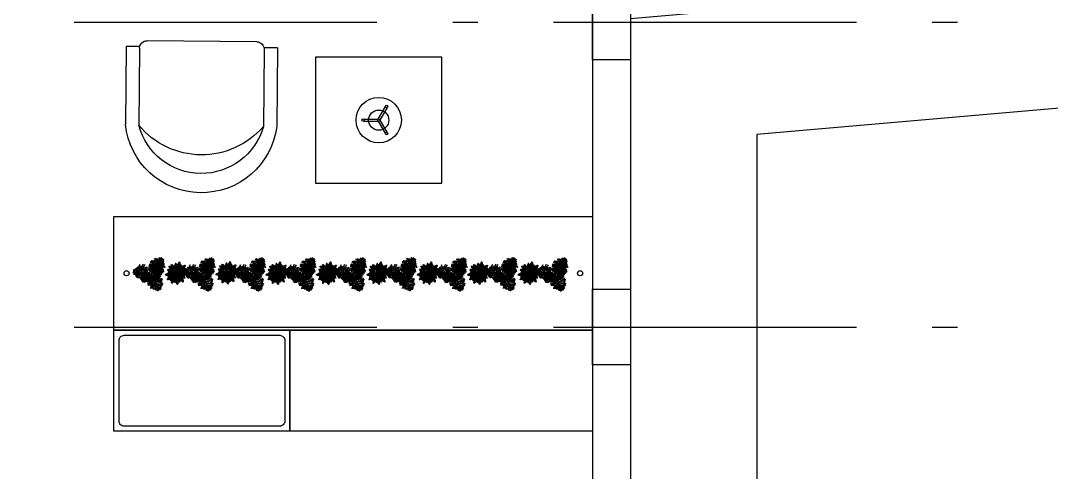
# Model space of a CAD drawing. Header units: metres. Extents: x 97 to 197, y 104 to 205.
# Drawn here: x 105.659 to 109.744, y 138.779 to 140.569 of the extents above; entities that cross this region are included whole.
import ezdxf

# ---------------------------------------------------------------- set-up
doc = ezdxf.new("R2010")
doc.units = ezdxf.units.M
doc.linetypes.add('ACAD_ISO10W100', pattern=[18, 12, -3, 0, -3])
doc.linetypes.add('ACAD_ISO12W100', pattern=[21, 12, -3, 0, -3, 0, -3])
doc.layers.get('0').update_dxf_attribs({"plot": 0})
for name, color, linetype in [('1-ALV_CORTE', 5, 'Continuous'), ('10-PROJ_SUP', 2, 'ACAD_ISO12W100'), ('13-EST_PILARES', 6, 'Continuous'), ('16-EIXOS', 253, 'ACAD_ISO10W100'), ('3-LAYOUT', 2, 'Continuous'), ('5-PISO', 1, 'Continuous'), ('6-VEGETAÇÃO', 104, 'Continuous')]:
    doc.layers.add(name, color=color, linetype=linetype)

# ---------------------------------------------------------------- blocks, each defined once
blk = doc.blocks.new('poltrona_03')
at = {"layer": '3-LAYOUT', "lineweight": 30}
for p, q in [((0.5793, 0.2932), (0.271, 0.2961)), ((0.5788, 0.2398), (0.5793, 0.2932)), ((0.5722, 0.2404), (0.2672, 0.2432)), ((0.5979, -0.224), (0.6019, 0.2101)), ((0.5677, -0.2537), (0.2627, -0.2509)), ((0.5738, -0.3067), (0.5743, -0.2538)), ((0.5738, -0.3067), (0.2622, -0.3039))]:
    blk.add_line(p, q, dxfattribs=at)
at = {"layer": '3-LAYOUT', "lineweight": 30, "extrusion": (0, 0, -1)}
for centre, major_axis, start_param, end_param in [((0.302, -0.0044), (-0.2136, 0.2136), 4.05917, 6.965621), ((0.3323, -0.0045), (0.1811, 0.1811), 2.631481, 5.240784), ((0.4728, -0.0058), (0.2283, 0.2283), 3.064788, 4.807478), ((0.5719, 0.2104), (-0.0212, 0.0212), 0.79454, 2.365336), ((0.568, -0.2237), (0.0212, 0.0212), 0.79454, 2.365336)]:
    blk.add_ellipse(centre, major_axis=major_axis, ratio=1, start_param=start_param, end_param=end_param, dxfattribs=at)
blk = doc.blocks.new('mesa-cabeceira_01')
at = {"color": 7, "lineweight": 30}
blk.add_circle((-0.0626, 0), 0.00462, dxfattribs=at)
at = {"layer": '3-LAYOUT', "lineweight": 30}
blk.add_lwpolyline([(-0.25, 0.25), (-0.25, -0.25), (0.25, -0.25), (0.25, 0.25)], close=True, dxfattribs=at)
for points in [[(-0.0603, 0.004), (-0.0023, 0.004), (0.0267, 0.0542)], [(0.0336, 0.0502), (0.0046, 0), (0.0336, -0.0502)], [(-0.0603, -0.004), (-0.0023, -0.004), (0.0267, -0.0542)]]:
    blk.add_lwpolyline(points, dxfattribs=at)
for centre, radius in [((0, 0), 0.09), ((0.0313, 0.0542), 0.00462), ((0, 0), 0.04), ((0, 0), 0.00462), ((0.0313, -0.0542), 0.00462)]:
    blk.add_circle(centre, radius, dxfattribs=at)
blk = doc.blocks.new('*U42')
at = {"layer": '5-PISO', "ltscale": 0.1}
blk.add_circle((0.0563, 0), 0.01, dxfattribs=at)
blk = doc.blocks.new('*U43')
at = {"layer": '1-ALV_CORTE', "color": 0, "linetype": 'ByBlock', "lineweight": -2, "transparency": 16777216}
for p in [(0.4533, -3.7), (0.5531, -3.7), (0.6529, -3.7), (0.7527, -3.7), (0.8526, -3.7), (0.9524, -3.7), (1.0522, -3.7), (1.1521, -3.7), (1.2519, -3.7), (1.3517, -3.7), (1.4516, -3.7), (1.5514, -3.7), (1.6512, -3.7), (1.7511, -3.7), (1.8509, -3.7), (1.9507, -3.7), (2.0506, -3.7), (2.1504, -3.7), (2.2502, -3.7)]:
    blk.add_blockref('*U42', p, dxfattribs=at)
blk = doc.blocks.new('A$C5E6B4C6F')
at = {"layer": '6-VEGETAÇÃO', "color": 76}
for points in [[(1.617, 1.726, -2.033), (1.464, 1.918, -2.092), (1.33, 1.988, -2.139), (1.499, 1.959, -2.083)], [(1.678, 1.813, -2.089), (1.51, 1.965, -2.183), (1.405, 2.011, -2.201), (1.562, 1.992, -2.214)], [(1.721, 1.874, -2.146), (1.59, 2.021, -2.244), (1.711, 1.971, -2.224)], [(1.777, 1.953, -2.259), (1.674, 2.021, -2.303), (1.628, 2.076, -2.362), (1.733, 2.028, -2.352)], [(1.806, 1.994, -2.342), (1.736, 2.07, -2.421), (1.789, 2.063, -2.443)], [(1.778, 1.935, -2.243), (1.871, 1.881, -2.305), (1.934, 1.803, -2.299), (1.865, 1.938, -2.361)], [(1.807, 1.996, -2.35), (1.927, 1.923, -2.425), (1.888, 1.979, -2.436)], [(0.049, 1.184, -2.35), (0.052, 1.325, -2.425), (0.023, 1.263, -2.436)], [(0.117, 1.189, -2.243), (0.117, 1.297, -2.305), (0.153, 1.391, -2.299), (0.07, 1.263, -2.361)], [(0.259, 1.171, -2.104), (0.209, 1.321, -2.2), (0.288, 1.491, -2.209), (0.158, 1.315, -2.236)], [(0.357, 1.156, -2.032), (0.303, 1.302, -2.064), (0.415, 1.63, -2.175), (0.231, 1.292, -2.049)], [(0.475, 1.141, -2.048), (0.422, 1.361, -2.101), (0.479, 1.549, -2.163), (0.353, 1.329, -2.08)], [(0.595, 1.14, -2.069), (0.539, 1.339, -2.115), (0.629, 1.659, -2.22), (0.475, 1.345, -2.105)], [(0.708, 1.124, -2.084), (0.662, 1.376, -2.146), (0.747, 1.632, -2.233), (0.591, 1.377, -2.135)], [(0.796, 1.116, -2.149), (0.756, 1.287, -2.126), (0.781, 1.468, -2.215), (0.703, 1.281, -2.034)], [(1.482, 1.535, -2.067), (1.345, 1.656, -2.117), (1.097, 1.789, -2.205), (1.417, 1.703, -2.096)], [(1.557, 1.641, -2.048), (1.395, 1.82, -2.109), (1.136, 1.834, -2.194), (1.405, 1.9, -2.11)], [(1.196, 1.453, -1.072), (1.373, 1.5, -1.059), (1.421, 1.484, -1.129), (1.346, 1.542, -1.001)], [(1.207, 1.531, -0.981), (1.324, 1.574, -0.958), (1.424, 1.573, -1.089), (1.316, 1.62, -0.901)], [(1.502, 1.177, -1.5), (1.501, 1.373, -1.508), (1.382, 1.522, -1.658), (1.541, 1.415, -1.461)], [(1.395, 1.411, -2.091), (1.402, 1.411, -2.091), (1.64, 1.748, -2.031), (1.632, 1.748, -2.031)], [(1.426, 1.455, -2.084), (1.667, 1.369, -2.146), (1.847, 1.168, -2.233), (1.703, 1.43, -2.135)], [(1.496, 1.546, -2.069), (1.696, 1.494, -2.115), (1.929, 1.256, -2.22), (1.734, 1.547, -2.105)], [(1.567, 1.195, -1.421), (1.577, 1.394, -1.416), (1.543, 1.509, -1.462), (1.612, 1.399, -1.373)], [(1.556, 1.648, -2.048), (1.774, 1.585, -2.101), (1.908, 1.441, -2.163), (1.78, 1.66, -2.08)], [(1.652, 1.219, -1.388), (1.644, 1.403, -1.435), (1.609, 1.487, -1.463), (1.691, 1.394, -1.423)], [(1.629, 1.743, -2.032), (1.782, 1.718, -2.064), (2.011, 1.456, -2.175), (1.809, 1.784, -2.049)], [(1.633, 1.748, -2.029), (1.64, 1.748, -2.029), (1.76, 1.917, -2.19), (1.752, 1.917, -2.19)], [(1.691, 1.821, -2.104), (1.846, 1.789, -2.2), (1.954, 1.636, -2.209), (1.866, 1.836, -2.236)], [(0.052, 1.184, -2.342), (0.02, 1.085, -2.421), (0, 1.135, -2.443)], [(0.145, 1.176, -2.19), (0.152, 1.176, -2.19), (0.041, 1.186, -2.376), (0.033, 1.186, -2.376)], [(0.102, 1.18, -2.259), (0.094, 1.057, -2.303), (0.07, 0.989, -2.362), (0.058, 1.103, -2.352)], [(0.198, 1.171, -2.146), (0.136, 0.983, -2.244), (0.119, 1.114, -2.224)], [(0.351, 1.157, -2.029), (0.358, 1.157, -2.029), (0.152, 1.176, -2.19), (0.145, 1.176, -2.19)], [(0.272, 1.164, -2.089), (0.224, 0.942, -2.183), (0.237, 0.829, -2.201), (0.175, 0.974, -2.214)], [(0.379, 1.154, -2.033), (0.289, 0.926, -2.092), (0.295, 0.774, -2.139), (0.235, 0.936, -2.083)], [(0.481, 1.145, -2.048), (0.407, 0.915, -2.109), (0.525, 0.683, -2.194), (0.333, 0.884, -2.11)], [(0.762, 1.119, -2.091), (0.769, 1.119, -2.091), (0.359, 1.157, -2.031), (0.351, 1.157, -2.031)], [(0.611, 1.133, -2.067), (0.575, 0.954, -2.117), (0.583, 0.673, -2.205), (0.497, 0.993, -2.096)], [(1.354, 0.668, -2.084), (1.159, 0.502, -2.146), (0.894, 0.447, -2.233), (1.193, 0.441, -2.135)], [(1.331, 0.717, -2.091), (1.339, 0.717, -2.091), (1.511, 0.343, -2.031), (1.504, 0.343, -2.031)], [(1.395, 0.579, -2.067), (1.568, 0.638, -2.117), (1.807, 0.786, -2.205), (1.573, 0.551, -2.096)], [(1.449, 0.461, -2.048), (1.685, 0.512, -2.109), (1.827, 0.73, -2.194), (1.749, 0.463, -2.11)], [(1.582, 1.199, -1.406), (1.664, 1.106, -1.383), (1.707, 0.838, -1.514), (1.704, 1.13, -1.326)], [(1.397, 0.562, -2.069), (1.252, 0.414, -2.115), (0.93, 0.332, -2.22), (1.279, 0.356, -2.105)], [(1.502, 0.348, -2.032), (1.403, 0.228, -2.064), (1.062, 0.161, -2.175), (1.447, 0.171, -2.049)], [(1.456, 0.458, -2.048), (1.292, 0.302, -2.101), (1.1, 0.258, -2.163), (1.354, 0.259, -2.08)], [(1.538, 0.256, -2.104), (1.433, 0.138, -2.2), (1.246, 0.121, -2.209), (1.463, 0.097, -2.236)], [(1.593, 0.124, -2.243), (1.5, 0.07, -2.305), (1.4, 0.054, -2.299), (1.552, 0.046, -2.361)], [(1.492, 0.368, -2.033), (1.735, 0.404, -2.092), (1.863, 0.485, -2.139), (1.753, 0.353, -2.083)], [(1.504, 0.342, -2.029), (1.511, 0.342, -2.029), (1.598, 0.154, -2.19), (1.591, 0.154, -2.19)], [(1.631, 0.067, -2.35), (1.508, 0, -2.425), (1.576, 0.006, -2.436)], [(1.537, 0.27, -2.089), (1.753, 0.34, -2.183), (1.845, 0.408, -2.201), (1.75, 0.282, -2.214)], [(1.568, 0.203, -2.146), (1.762, 0.243, -2.244), (1.657, 0.163, -2.224)], [(1.591, 0.154, -2.19), (1.598, 0.154, -2.19), (1.645, 0.053, -2.376), (1.638, 0.053, -2.376)], [(1.609, 0.115, -2.259), (1.719, 0.17, -2.303), (1.79, 0.183, -2.362), (1.697, 0.116, -2.352)], [(1.63, 0.07, -2.342), (1.731, 0.092, -2.421), (1.698, 0.049, -2.443)]]:
    blk.add_3dface(points, dxfattribs=at)
at = {"layer": '6-VEGETAÇÃO'}
for points in [[(0.876, 1.104, -2.283), (0.841, 1.252, -2.262), (0.872, 1.481, -2.373), (0.804, 1.331, -2.219)], [(0.949, 1.102, -2.406), (0.922, 1.223, -2.391), (0.948, 1.371, -2.474), (0.888, 1.232, -2.335)], [(1.191, 1.364, -1.175), (1.049, 1.403, -1.197), (0.924, 1.423, -1.28), (1.079, 1.451, -1.128)], [(1.18, 1.253, -1.362), (1.084, 1.284, -1.342), (0.937, 1.329, -1.4), (1.039, 1.307, -1.275)], [(1.183, 1.282, -1.27), (0.999, 1.341, -1.291), (0.973, 1.349, -1.318), (1.1, 1.353, -1.229)], [(1.199, 1.449, -1.075), (1.016, 1.518, -1.083), (0.994, 1.522, -1.233), (1.09, 1.57, -1.036)], [(1.178, 1.229, -1.509), (1.095, 1.259, -1.473), (1.001, 1.293, -1.507), (1.108, 1.268, -1.395)], [(1.206, 1.516, -0.996), (1.024, 1.596, -0.991), (1.003, 1.606, -1.037), (1.032, 1.631, -0.948)], [(1.214, 1.604, -0.963), (1.039, 1.663, -1.01), (1.047, 1.66, -1.038), (1.065, 1.703, -0.998)], [(1.372, 1.379, -2.153), (1.289, 1.475, -2.153), (1.073, 1.642, -2.248), (1.268, 1.547, -2.101)], [(1.23, 1.762, -0.967), (1.133, 1.78, -1), (1.08, 1.812, -1.029), (1.171, 1.816, -1.007)], [(1.325, 1.313, -2.288), (1.259, 1.405, -2.271), (1.1, 1.534, -2.333), (1.296, 1.428, -2.198)], [(1.283, 1.253, -2.41), (1.221, 1.351, -2.381), (1.104, 1.463, -2.408), (1.248, 1.379, -2.316)], [(1.41, 1.433, -2.085), (1.238, 1.599, -2.149), (1.14, 1.664, -2.184), (1.367, 1.566, -2.106)], [(1.235, 1.816, -0.991), (1.158, 1.859, -1.031), (1.199, 1.877, -1.03)], [(1.181, 1.265, -1.292), (1.189, 1.265, -1.292), (1.215, 1.535, -0.976), (1.208, 1.535, -0.976)], [(1.185, 1.3, -1.252), (1.387, 1.343, -1.249), (1.49, 1.314, -1.35), (1.387, 1.39, -1.194)], [(1.196, 1.375, -1.165), (1.356, 1.422, -1.148), (1.511, 1.392, -1.261), (1.36, 1.464, -1.098)], [(1.215, 1.156, -2.61), (1.222, 1.156, -2.61), (1.402, 1.411, -2.09), (1.395, 1.411, -2.09)], [(1.22, 1.616, -0.965), (1.342, 1.671, -0.989), (1.417, 1.659, -1.037), (1.338, 1.715, -0.98)], [(1.226, 1.716, -0.948), (1.233, 1.716, -0.948), (1.245, 1.837, -1.002), (1.238, 1.837, -1.002)], [(1.237, 1.748, -0.966), (1.325, 1.761, -1.002), (1.351, 1.746, -1.016), (1.299, 1.807, -1.012)], [(1.269, 1.113, -2.068), (1.269, 1.202, -2.018), (1.257, 1.332, -2.02), (1.28, 1.2, -1.947)], [(1.289, 1.119, -1.934), (1.287, 1.207, -1.898), (1.267, 1.371, -1.932), (1.3, 1.197, -1.82)], [(1.312, 1.125, -1.787), (1.306, 1.226, -1.767), (1.278, 1.444, -1.825), (1.313, 1.276, -1.7)], [(1.341, 1.133, -1.695), (1.329, 1.325, -1.716), (1.31, 1.418, -1.743), (1.377, 1.236, -1.654)], [(1.324, 1.32, -2.283), (1.47, 1.276, -2.262), (1.653, 1.135, -2.373), (1.557, 1.269, -2.219)], [(1.42, 1.155, -1.6), (1.405, 1.302, -1.622), (1.344, 1.516, -1.705), (1.461, 1.291, -1.553)], [(1.375, 1.383, -2.149), (1.543, 1.333, -2.126), (1.687, 1.221, -2.215), (1.565, 1.381, -2.034)], [(1.715, 1.236, -1.379), (1.726, 1.399, -1.416), (1.768, 1.304, -1.384)], [(1.805, 1.261, -1.392), (1.787, 1.358, -1.425), (1.798, 1.419, -1.454), (1.834, 1.335, -1.432)], [(1.858, 1.276, -1.416), (1.87, 1.363, -1.456), (1.902, 1.332, -1.455)], [(0.625, 0.603, -1.42), (0.532, 0.67, -1.465), (0.552, 0.619, -1.458)], [(0.673, 0.657, -1.391), (0.599, 0.707, -1.427), (0.563, 0.778, -1.441), (0.587, 0.655, -1.437)], [(0.841, 0.796, -1.406), (0.726, 0.843, -1.383), (0.569, 1.065, -1.514), (0.701, 0.804, -1.326)], [(0.775, 0.742, -1.39), (0.647, 0.784, -1.414), (0.584, 0.917, -1.462), (0.621, 0.749, -1.405)], [(0.703, 0.673, -1.373), (0.71, 0.673, -1.373), (0.619, 0.591, -1.427), (0.612, 0.591, -1.427)], [(0.735, 1.122, -2.085), (0.678, 0.89, -2.149), (0.67, 0.773, -2.184), (0.642, 1.017, -2.106)], [(0.955, 0.903, -1.59), (0.806, 0.977, -1.573), (0.644, 1.183, -1.686), (0.774, 0.949, -1.523)], [(0.903, 0.846, -1.497), (0.741, 0.931, -1.484), (0.648, 1.055, -1.554), (0.731, 0.882, -1.426)], [(0.839, 0.794, -1.4), (0.846, 0.794, -1.4), (0.71, 0.672, -1.373), (0.703, 0.672, -1.373)], [(0.801, 1.116, -2.153), (0.759, 0.996, -2.153), (0.723, 0.725, -2.248), (0.708, 0.941, -2.101)], [(1.014, 0.95, -1.677), (0.836, 1.056, -1.674), (0.712, 1.227, -1.775), (0.805, 1.022, -1.619)], [(0.738, 0.704, -1.379), (0.8, 0.553, -1.416), (0.721, 0.619, -1.384)], [(1.072, 1.091, -2.61), (1.08, 1.091, -2.61), (0.769, 1.119, -2.09), (0.762, 1.119, -2.09)], [(0.787, 0.747, -1.388), (0.876, 0.585, -1.435), (0.944, 0.526, -1.463), (0.829, 0.573, -1.423)], [(0.881, 1.108, -2.288), (0.835, 1.005, -2.271), (0.803, 0.803, -2.333), (0.797, 1.025, -2.198)], [(1.048, 0.981, -1.78), (0.935, 1.058, -1.728), (0.826, 1.156, -1.795), (0.93, 1.042, -1.629)], [(1.069, 0.994, -1.927), (0.971, 1.061, -1.881), (0.833, 1.185, -1.964), (0.915, 1.092, -1.822)], [(1.041, 0.974, -1.717), (1.049, 0.974, -1.717), (0.846, 0.794, -1.401), (0.839, 0.794, -1.401)], [(0.853, 0.806, -1.421), (0.932, 0.624, -1.416), (1.014, 0.536, -1.462), (0.903, 0.604, -1.373)], [(0.954, 1.101, -2.41), (0.9, 0.999, -2.381), (0.862, 0.841, -2.408), (0.863, 1.008, -2.316)], [(0.903, 0.851, -1.5), (0.99, 0.676, -1.508), (1.164, 0.595, -1.658), (0.973, 0.621, -1.461)], [(1.082, 1.011, -2.061), (1.002, 1.066, -2.026), (0.914, 1.148, -2.092), (0.991, 1.062, -1.964)], [(1.287, 0.824, -2.283), (1.176, 0.719, -2.262), (0.963, 0.632, -2.373), (1.127, 0.648, -2.219)], [(0.967, 0.908, -1.6), (1.045, 0.782, -1.622), (1.195, 0.618, -1.705), (0.99, 0.768, -1.553)], [(1.252, 0.888, -2.406), (1.161, 0.804, -2.391), (1.019, 0.752, -2.474), (1.171, 0.77, -2.335)], [(1.317, 0.748, -2.149), (1.189, 0.628, -2.126), (1.02, 0.559, -2.215), (1.22, 0.585, -2.034)], [(1.028, 0.962, -1.695), (1.124, 0.795, -1.716), (1.182, 0.721, -1.743), (1.041, 0.854, -1.654)], [(1.175, 1.208, -1.643), (1.093, 1.24, -1.593), (1.034, 1.269, -1.595), (1.098, 1.25, -1.522)], [(1.109, 1.035, -2.285), (1.117, 1.035, -2.285), (1.049, 0.974, -1.717), (1.041, 0.974, -1.717)], [(1.05, 0.982, -1.787), (1.1, 0.895, -1.767), (1.222, 0.711, -1.825), (1.117, 0.847, -1.7)], [(1.068, 0.998, -1.934), (1.109, 0.92, -1.898), (1.199, 0.782, -1.932), (1.093, 0.923, -1.82)], [(1.072, 1.091, -2.61), (1.08, 1.091, -2.61), (1.17, 1.082, -3.235), (1.163, 1.082, -3.235)], [(1.084, 1.012, -2.068), (1.123, 0.933, -2.018), (1.192, 0.821, -2.02), (1.112, 0.929, -1.947)], [(1.109, 1.035, -2.285), (1.117, 1.035, -2.285), (1.172, 1.084, -2.985), (1.164, 1.084, -2.985)], [(1.215, 1.156, -2.61), (1.222, 1.156, -2.61), (1.17, 1.082, -3.235), (1.163, 1.082, -3.235)], [(1.2, 1, -2.61), (1.208, 1, -2.61), (1.17, 1.082, -3.235), (1.163, 1.082, -3.235)], [(1.236, 1.104, -2.285), (1.243, 1.104, -2.285), (1.172, 1.084, -2.985), (1.164, 1.084, -2.985)], [(1.172, 1.174, -1.86), (1.18, 1.174, -1.86), (1.172, 1.1, -2.56), (1.165, 1.1, -2.56)], [(1.172, 1.174, -1.86), (1.18, 1.174, -1.86), (1.189, 1.265, -1.292), (1.181, 1.265, -1.292)], [(1.174, 1.231, -1.502), (1.225, 1.249, -1.456), (1.41, 1.25, -1.539), (1.287, 1.263, -1.397)], [(1.176, 1.21, -1.636), (1.205, 1.224, -1.601), (1.326, 1.223, -1.667), (1.211, 1.234, -1.539)], [(1.18, 1.255, -1.355), (1.249, 1.275, -1.303), (1.396, 1.276, -1.37), (1.242, 1.29, -1.204)], [(1.2, 1, -2.61), (1.208, 1, -2.61), (1.339, 0.717, -2.09), (1.331, 0.717, -2.09)], [(1.236, 1.104, -2.285), (1.243, 1.104, -2.285), (1.331, 1.128, -1.717), (1.324, 1.128, -1.717)], [(1.25, 0.893, -2.41), (1.366, 0.897, -2.381), (1.522, 0.943, -2.408), (1.377, 0.861, -2.316)], [(1.271, 1.114, -2.061), (1.318, 1.029, -2.026), (1.361, 0.916, -2.092), (1.33, 1.027, -1.964)], [(1.281, 0.826, -2.288), (1.393, 0.838, -2.271), (1.584, 0.911, -2.333), (1.395, 0.794, -2.198)], [(1.286, 1.257, -2.406), (1.405, 1.22, -2.391), (1.52, 1.124, -2.474), (1.429, 1.246, -2.335)], [(1.29, 1.123, -1.927), (1.348, 1.019, -1.881), (1.417, 0.847, -1.964), (1.384, 0.967, -1.822)], [(1.315, 1.126, -1.78), (1.381, 1.006, -1.728), (1.435, 0.87, -1.795), (1.393, 1.018, -1.629)], [(1.315, 0.753, -2.153), (1.439, 0.777, -2.153), (1.692, 0.881, -2.248), (1.512, 0.759, -2.101)], [(1.343, 0.692, -2.085), (1.572, 0.759, -2.149), (1.677, 0.811, -2.184), (1.479, 0.664, -2.106)], [(1.358, 1.138, -1.677), (1.471, 0.964, -1.674), (1.506, 0.756, -1.775), (1.514, 0.981, -1.619)], [(1.432, 1.154, -1.59), (1.533, 1.021, -1.573), (1.587, 0.765, -1.686), (1.574, 1.032, -1.523)], [(1.505, 1.182, -1.497), (1.612, 1.034, -1.484), (1.64, 0.882, -1.554), (1.642, 1.074, -1.426)], [(1.585, 1.2, -1.4), (1.593, 1.2, -1.4), (1.768, 1.249, -1.373), (1.761, 1.249, -1.373)], [(1.666, 1.218, -1.39), (1.761, 1.124, -1.414), (1.759, 0.977, -1.462), (1.801, 1.144, -1.405)], [(1.761, 1.249, -1.373), (1.768, 1.249, -1.373), (1.886, 1.281, -1.427), (1.878, 1.281, -1.427)], [(1.795, 1.249, -1.391), (1.838, 1.172, -1.427), (1.839, 1.092, -1.441), (1.872, 1.213, -1.437)], [(1.862, 1.277, -1.42), (1.915, 1.175, -1.465), (1.92, 1.23, -1.458)], [(0.628, 0.605, -1.416), (0.656, 0.522, -1.456), (0.614, 0.535, -1.455)], [(0.668, 0.642, -1.392), (0.728, 0.563, -1.425), (0.745, 0.503, -1.454), (0.675, 0.562, -1.432)]]:
    blk.add_3dface(points, dxfattribs=at)
blk = doc.blocks.new('A$C67B00017')
at = {"layer": '6-VEGETAÇÃO', "color": 153}
for p, q in [((0.66, 2.14), (0.66, 2.08)), ((1.13, 2.11), (1.06, 2.16)), ((1.13, 2.17), (1.07, 2.22)), ((1.21, 2.14), (1.14, 2.03)), ((1.18, 2.25), (1.15, 2.2)), ((1.2, 2.2), (1.15, 2.11)), ((1.59, 2.07), (1.55, 2.14)), ((1.67, 2.12), (1.61, 2.09)), ((0.09, 1.2), (0.15, 1.17)), ((0.17, 1.15), (0.13, 1.1)), ((0.15, 1.22), (0.23, 1.17)), ((0.24, 1.15), (0.18, 1.07)), ((0.21, 1.23), (0.32, 1.16)), ((0.3, 1.71), (0.23, 1.68)), ((0.32, 1.14), (0.25, 1.05)), ((0.26, 1.79), (0.29, 1.73)), ((0.35, 1.67), (0.27, 1.63)), ((0.3, 1.22), (0.37, 1.14)), ((0.37, 1.13), (0.3, 1.03)), ((0.31, 1.78), (0.36, 1.69)), ((0.42, 1.62), (0.31, 1.58)), ((0.33, 1.49), (0.38, 1.43)), ((0.4, 1.39), (0.33, 1.34)), ((0.46, 1.59), (0.35, 1.54)), ((0.37, 1.75), (0.43, 1.64)), ((0.48, 1.36), (0.38, 1.3)), ((0.39, 1.19), (0.41, 1.14)), ((0.4, 1.49), (0.48, 1.39)), ((0.44, 1.16), (0.45, 1.13)), ((0.45, 1.7), (0.47, 1.6)), ((0.57, 1.32), (0.45, 1.24)), ((0.48, 1.47), (0.58, 1.34)), ((0.5, 1.63), (0.49, 1.57)), ((0.6, 1.72), (0.51, 1.72)), ((0.64, 1.29), (0.51, 1.2)), ((0.66, 0.99), (0.52, 1.07)), ((0.53, 1.58), (0.53, 1.55)), ((0.66, 1.66), (0.54, 1.65)), ((0.72, 1.58), (0.57, 1.56)), ((0.58, 1.84), (0.6, 1.76)), ((0.66, 2.05), (0.59, 2.06)), ((0.59, 1.43), (0.64, 1.31)), ((0.69, 1.99), (0.6, 2)), ((0.68, 1.26), (0.6, 1.19)), ((0.72, 1.91), (0.61, 1.93)), ((0.76, 1.52), (0.61, 1.5)), ((0.69, 1.02), (0.61, 1.09)), ((0.74, 1.86), (0.62, 1.87)), ((0.65, 1.81), (0.67, 1.68)), ((0.78, 1.48), (0.68, 1.45)), ((0.68, 1.36), (0.68, 1.28)), ((0.73, 1.24), (0.68, 1.19)), ((0.74, 1.05), (0.68, 1.09)), ((0.7, 2.1), (0.7, 2)), ((0.71, 1.75), (0.74, 1.59)), ((0.73, 1.3), (0.73, 1.26)), ((0.74, 2.05), (0.74, 1.92)), ((0.81, 1.43), (0.74, 1.41)), ((0.79, 1.97), (0.75, 1.87)), ((0.8, 1.88), (0.77, 1.84)), ((0.78, 1.66), (0.77, 1.53)), ((0.8, 1.82), (0.78, 1.8)), ((0.83, 1.56), (0.8, 1.49)), ((0.96, 1.73), (0.82, 1.78)), ((0.97, 1.66), (0.82, 1.71)), ((0.88, 1.41), (0.82, 1.4)), ((0.94, 1.83), (0.83, 1.88)), ((0.84, 1.48), (0.83, 1.45)), ((0.93, 1.91), (0.84, 1.95)), ((0.91, 1.37), (0.84, 1.36)), ((0.93, 1.05), (0.84, 1.06)), ((0.94, 1.31), (0.85, 1.31)), ((0.87, 1.48), (0.88, 1.43)), ((0.97, 1.27), (0.87, 1.27)), ((0.96, 1.08), (0.87, 1.1)), ((0.91, 1.46), (0.92, 1.38)), ((0.96, 2.03), (0.94, 1.95)), ((0.94, 1.42), (0.96, 1.32)), ((0.97, 0.99), (0.96, 1.07)), ((1, 1.97), (0.97, 1.84)), ((1.03, 1.89), (0.98, 1.74)), ((1.06, 1.77), (0.98, 1.67)), ((0.99, 1.36), (0.98, 1.28)), ((1, 1.05), (0.98, 1.1)), ((1.05, 1.66), (0.99, 1.62)), ((1.02, 1.59), (0.99, 1.56)), ((1.01, 1.3), (0.99, 1.26)), ((1.01, 1.1), (1, 1.12)), ((1.09, 1.37), (1.01, 1.42)), ((1.02, 1.25), (1.01, 1.23)), ((1.12, 1.97), (1.02, 2.04)), ((1.09, 1.41), (1.02, 1.47)), ((1.13, 2.03), (1.03, 2.09)), ((1.1, 1.47), (1.05, 1.52)), ((1.05, 1.04), (1.09, 1.07)), ((1.11, 1.53), (1.07, 1.56)), ((1.07, 1.08), (1.09, 1.1)), ((1.11, 1.32), (1.08, 1.31)), ((1.13, 1.36), (1.09, 1.34)), ((1.16, 1.42), (1.1, 1.37)), ((1.17, 1.49), (1.11, 1.41)), ((1.15, 1.91), (1.12, 1.89)), ((1.15, 1.59), (1.12, 1.54)), ((1.16, 1.54), (1.12, 1.48)), ((1.21, 2.04), (1.13, 1.97)), ((1.18, 1.96), (1.13, 1.94)), ((1.14, 1.81), (1.21, 1.69)), ((1.15, 1.69), (1.2, 1.65)), ((1.16, 1.62), (1.19, 1.59)), ((1.17, 1.92), (1.21, 1.76)), ((1.19, 1.15), (1.18, 1.17)), ((1.2, 1.99), (1.23, 1.87)), ((1.22, 1.12), (1.21, 1.16)), ((1.22, 1.68), (1.37, 1.73)), ((1.23, 1.76), (1.37, 1.8)), ((1.24, 2.05), (1.26, 1.97)), ((1.24, 1.16), (1.31, 1.23)), ((1.28, 1.08), (1.24, 1.15)), ((1.25, 1.86), (1.37, 1.9)), ((1.28, 1.94), (1.36, 1.97)), ((1.28, 1.5), (1.29, 1.46)), ((1.3, 1.57), (1.33, 1.5)), ((1.31, 1.44), (1.37, 1.42)), ((1.34, 1.49), (1.44, 1.45)), ((1.34, 1.13), (1.4, 1.17)), ((1.4, 1.06), (1.34, 1.11)), ((1.36, 1.67), (1.36, 1.54)), ((1.37, 1.53), (1.52, 1.49)), ((1.39, 1.11), (1.44, 1.15)), ((1.44, 1.76), (1.4, 1.6)), ((1.41, 1.58), (1.56, 1.55)), ((1.44, 1.06), (1.41, 1.1)), ((1.48, 1.9), (1.42, 2)), ((1.48, 1.83), (1.45, 1.83)), ((1.51, 1.94), (1.46, 2.04)), ((1.51, 1.8), (1.47, 1.68)), ((1.53, 1.86), (1.48, 1.86)), ((1.48, 1.66), (1.6, 1.64)), ((1.6, 1.92), (1.5, 1.89)), ((1.56, 2.01), (1.51, 2.09)), ((1.51, 1.41), (1.52, 1.37)), ((1.64, 2), (1.53, 1.94)), ((1.53, 1.35), (1.59, 1.32)), ((1.54, 1.72), (1.63, 1.7)), ((1.54, 1.48), (1.55, 1.41)), ((1.57, 1.83), (1.55, 1.76)), ((1.57, 1.4), (1.66, 1.34)), ((1.58, 1.08), (1.57, 1.11)), ((1.66, 2.07), (1.58, 2.01)), ((1.6, 1.57), (1.59, 1.44)), ((1.6, 1.43), (1.74, 1.38)), ((1.65, 1.04), (1.62, 1.1)), ((1.69, 1.65), (1.64, 1.5)), ((1.65, 1.48), (1.79, 1.43)), ((1.66, 1.12), (1.75, 1.24)), ((1.76, 1), (1.67, 1.1)), ((1.77, 1.69), (1.72, 1.57)), ((1.73, 1.55), (1.84, 1.51)), ((1.75, 1.27), (1.73, 1.29)), ((1.74, 1.11), (1.82, 1.23)), ((1.88, 1), (1.74, 1.08)), ((1.81, 1.25), (1.77, 1.3)), ((1.79, 1.6), (1.88, 1.57)), ((1.84, 1.71), (1.8, 1.63)), ((1.8, 1.31), (1.84, 1.43)), ((1.89, 1.25), (1.8, 1.3)), ((1.84, 1.1), (1.9, 1.2)), ((1.85, 1.32), (1.89, 1.43)), ((1.96, 1.02), (1.85, 1.08)), ((1.98, 1.27), (1.86, 1.3)), ((1.92, 1.1), (1.98, 1.18)), ((1.94, 1.34), (1.96, 1.43)), ((2.04, 1.3), (1.94, 1.32)), ((2.03, 1.04), (1.95, 1.08)), ((2, 1.36), (2.02, 1.42)), ((2.09, 1.33), (2.03, 1.35)), ((0.43, 0.86), (0.35, 0.9)), ((0.37, 0.76), (0.42, 0.82)), ((0.51, 0.9), (0.4, 0.95)), ((0.44, 0.77), (0.51, 0.87)), ((0.6, 0.95), (0.47, 1.02)), ((0.48, 0.6), (0.56, 0.62)), ((0.51, 0.66), (0.64, 0.69)), ((0.52, 0.79), (0.61, 0.93)), ((0.57, 0.73), (0.73, 0.75)), ((0.6, 0.62), (0.6, 0.53)), ((0.62, 0.85), (0.66, 0.97)), ((0.66, 0.8), (0.79, 0.79)), ((0.66, 0.67), (0.67, 0.56)), ((0.73, 0.25), (0.66, 0.24)), ((0.78, 0.39), (0.67, 0.37)), ((0.76, 0.31), (0.67, 0.3)), ((0.8, 0.44), (0.68, 0.42)), ((0.7, 0.93), (0.7, 1)), ((0.75, 0.99), (0.74, 1.03)), ((0.74, 0.74), (0.76, 0.59)), ((0.74, 0.16), (0.74, 0.22)), ((0.76, 0.84), (0.83, 0.82)), ((0.78, 0.2), (0.77, 0.3)), ((0.85, 0.96), (0.8, 0.97)), ((0.8, 0.78), (0.82, 0.63)), ((0.82, 0.26), (0.8, 0.38)), ((0.85, 0.34), (0.81, 0.44)), ((0.89, 1), (0.82, 1.01)), ((0.86, 0.43), (0.82, 0.47)), ((0.85, 0.49), (0.83, 0.51)), ((0.84, 0.89), (0.85, 0.94)), ((0.84, 0.86), (0.87, 0.85)), ((0.84, 0.8), (0.87, 0.7)), ((0.88, 0.91), (0.9, 0.98)), ((0.89, 0.83), (0.91, 0.76)), ((1.04, 0.66), (0.91, 0.58)), ((0.92, 0.94), (0.94, 1.04)), ((1.04, 0.59), (0.92, 0.51)), ((1.05, 0.48), (0.94, 0.42)), ((1.04, 0.4), (0.96, 0.35)), ((1.05, 0.97), (1.09, 1.04)), ((1.09, 0.74), (1.05, 0.76)), ((1.06, 0.9), (1.09, 0.99)), ((1.12, 0.67), (1.06, 0.7)), ((1.15, 0.56), (1.06, 0.65)), ((1.09, 0.29), (1.06, 0.37)), ((1.14, 0.44), (1.07, 0.58)), ((1.12, 0.36), (1.07, 0.47)), ((1.08, 0.85), (1.1, 0.93)), ((1.1, 1.04), (1.19, 1.01)), ((1.11, 1), (1.19, 0.96)), ((1.11, 0.81), (1.12, 0.86)), ((1.12, 0.93), (1.19, 0.91)), ((1.13, 0.88), (1.18, 0.86)), ((1.17, 0.29), (1.24, 0.37)), ((1.18, 0.2), (1.23, 0.31)), ((1.19, 0.38), (1.24, 0.41)), ((1.19, 0.14), (1.23, 0.23)), ((1.21, 0.43), (1.24, 0.45)), ((1.22, 0.09), (1.24, 0.14)), ((1.23, 0.72), (1.25, 0.76)), ((1.25, 0.65), (1.28, 0.72)), ((1.25, 0.37), (1.36, 0.32)), ((1.25, 0.32), (1.35, 0.26)), ((1.25, 0.23), (1.33, 0.19)), ((1.26, 0.78), (1.33, 0.8)), ((1.26, 0.17), (1.32, 0.13)), ((1.3, 0.73), (1.4, 0.76)), ((1.3, 0.55), (1.31, 0.68)), ((1.32, 0.69), (1.47, 0.71)), ((1.37, 0.46), (1.34, 0.62)), ((1.36, 0.63), (1.51, 0.65)), ((1.44, 0.41), (1.41, 0.53)), ((1.43, 0.55), (1.54, 0.57)), ((1.48, 0.49), (1.57, 0.5)), ((1.5, 0.37), (1.48, 0.45)), ((1.52, 0.95), (1.49, 0.92)), ((1.6, 0.95), (1.54, 0.91)), ((1.58, 0.88), (1.59, 0.72)), ((1.71, 0.93), (1.59, 0.89)), ((1.61, 0.59), (1.62, 0.62)), ((1.62, 0.53), (1.64, 0.58)), ((1.64, 0.85), (1.66, 0.7)), ((1.82, 0.88), (1.65, 0.87)), ((1.65, 0.45), (1.66, 0.55)), ((1.67, 0.56), (1.79, 0.57)), ((1.71, 0.38), (1.69, 0.5)), ((1.7, 0.52), (1.82, 0.53)), ((1.74, 0.81), (1.75, 0.69)), ((1.76, 0.33), (1.74, 0.43)), ((1.75, 0.45), (1.84, 0.46)), ((1.88, 0.83), (1.76, 0.83)), ((1.79, 0.4), (1.86, 0.4)), ((1.8, 0.31), (1.79, 0.37)), ((1.81, 0.77), (1.83, 0.68)), ((1.93, 0.78), (1.85, 0.78))]:
    blk.add_line(p, q, dxfattribs=at)
at = {"layer": '6-VEGETAÇÃO', "color": 210}
blk.add_line((1.13, 1.24), (1.25, 1.34), dxfattribs=at)
at = {"layer": '6-VEGETAÇÃO', "color": 253}
for p, q in [((1.28, 1.15), (1.35, 1.21)), ((1.35, 1.06), (1.28, 1.13))]:
    blk.add_line(p, q, dxfattribs=at)
at = {"layer": '6-VEGETAÇÃO', "color": 153}
for points in [[(0.78, 1.73), (0.64, 1.84), (0.57, 2.15), (0.56, 2.18), (0.76, 2.05), (0.8, 1.77), (0.81, 1.71)], [(0.61, 2.13), (0.58, 2.13)], [(0.79, 1.74), (0.7, 1.98), (0.59, 2.18)], [(0.63, 2.13), (0.63, 2.16)], [(0.97, 1.48), (0.83, 1.67), (0.85, 2.07), (0.86, 2.11), (1.06, 1.88), (1.01, 1.53), (1, 1.44)], [(1.09, 1.84), (1.02, 2), (1.1, 2.31), (1.11, 2.33), (1.23, 2.13), (1.13, 1.86), (1.11, 1.8)], [(1.21, 1.51), (1.36, 1.69), (1.36, 2.09), (1.35, 2.13), (1.14, 1.91), (1.17, 1.56), (1.18, 1.47)], [(1.11, 1.84), (1.14, 2.09), (1.13, 2.32)], [(1.13, 2.26), (1.11, 2.28)], [(1.15, 2.26), (1.16, 2.29)], [(1.2, 1.52), (1.24, 1.84), (1.32, 2.12)], [(1.4, 1.79), (1.41, 1.97), (1.62, 2.21), (1.64, 2.22), (1.65, 1.99), (1.45, 1.79), (1.39, 1.75)], [(1.41, 1.79), (1.56, 2), (1.65, 2.2)], [(1.62, 2.15), (1.61, 2.18)], [(1.64, 2.14), (1.66, 2.16)], [(0.51, 1.1), (0.34, 1.03), (0.03, 1.13), (0.01, 1.14), (0.22, 1.24), (0.48, 1.14), (0.54, 1.11)], [(0.5, 1.11), (0.25, 1.15), (0.02, 1.16)], [(0.09, 1.17), (0.06, 1.18)], [(0.08, 1.15), (0.06, 1.13)], [(0.56, 1.49), (0.38, 1.52), (0.17, 1.75), (0.15, 1.78), (0.39, 1.76), (0.56, 1.54), (0.59, 1.48)], [(0.79, 1.2), (0.56, 1.18), (0.23, 1.42), (0.2, 1.44), (0.5, 1.49), (0.77, 1.25), (0.83, 1.19)], [(0.56, 1.5), (0.37, 1.67), (0.17, 1.79)], [(0.22, 1.75), (0.19, 1.74)], [(0.79, 1.1), (0.56, 1.09), (0.26, 0.81), (0.24, 0.79), (0.54, 0.78), (0.78, 1.04), (0.84, 1.11)], [(0.23, 1.77), (0.22, 1.79)], [(0.79, 1.22), (0.5, 1.37), (0.23, 1.46)], [(0.29, 1.43), (0.26, 1.41)], [(0.79, 1.08), (0.53, 0.9), (0.27, 0.77)], [(0.3, 1.45), (0.28, 1.48)], [(0.84, 1.37), (0.64, 1.46), (0.46, 1.83), (0.45, 1.86), (0.73, 1.76), (0.86, 1.42), (0.89, 1.34)], [(0.85, 1.38), (0.68, 1.65), (0.48, 1.87)], [(0.52, 1.81), (0.49, 1.81)], [(0.55, 1.82), (0.54, 1.86)], [(1.02, 1.17), (0.88, 1.12), (0.76, 0.9), (0.76, 0.88), (0.93, 0.93), (1.02, 1.14), (1.04, 1.19)], [(1.02, 1.16), (0.9, 1), (0.77, 0.88)], [(1.02, 1.19), (0.92, 1.36), (0.81, 1.5)], [(0.83, 1.46), (0.81, 1.46)], [(0.84, 1.47), (0.84, 1.49)], [(0.9, 2.03), (0.87, 2.04)], [(0.99, 1.5), (0.96, 1.81), (0.88, 2.1)], [(0.92, 2.03), (0.93, 2.06)], [(1.1, 1.15), (1.19, 1.04), (1.18, 0.79), (1.17, 0.76), (1.05, 0.9), (1.07, 1.12), (1.08, 1.17)], [(1.07, 1.27), (1.11, 1.46), (1.12, 1.64)], [(1.11, 1.6), (1.09, 1.61)], [(1.09, 1.14), (1.11, 0.95), (1.16, 0.77)], [(1.14, 1.21), (1.28, 1.23), (1.5, 1.11), (1.52, 1.1), (1.34, 1.05), (1.16, 1.17), (1.11, 1.21)], [(1.12, 1.59), (1.14, 1.61)], [(1.15, 1.2), (1.33, 1.12), (1.51, 1.09)], [(1.27, 1.38), (1.48, 1.46), (1.69, 1.81), (1.7, 1.84), (1.41, 1.76), (1.26, 1.44), (1.22, 1.36)], [(1.26, 1.4), (1.46, 1.65), (1.67, 1.85)], [(1.48, 1.3), (1.71, 1.35), (1.95, 1.67), (1.97, 1.7), (1.67, 1.66), (1.48, 1.36), (1.44, 1.28)], [(1.49, 1.15), (1.7, 1.25), (2.1, 1.15), (2.13, 1.13), (1.87, 0.98), (1.53, 1.1), (1.45, 1.13)], [(1.46, 1.1), (1.48, 1.11)], [(1.46, 1.09), (1.47, 1.07)], [(1.48, 1.32), (1.7, 1.54), (1.94, 1.71)], [(1.5, 1.13), (1.82, 1.09), (2.11, 1.11)], [(1.61, 1.81), (1.62, 1.85)], [(1.63, 1.8), (1.66, 1.79)], [(1.66, 1.3), (1.8, 1.42), (2.12, 1.42), (2.15, 1.42), (1.98, 1.25), (1.7, 1.27), (1.63, 1.28)], [(1.67, 1.29), (1.92, 1.33), (2.14, 1.4)], [(1.87, 1.68), (1.89, 1.71)], [(1.89, 1.66), (1.92, 1.65)], [(2.03, 1.09), (2.07, 1.07)], [(2.04, 1.11), (2.06, 1.14)], [(2.08, 1.38), (2.09, 1.41)], [(2.09, 1.37), (2.11, 1.36)], [(0.33, 0.81), (0.3, 0.83)], [(0.34, 0.79), (0.32, 0.76)], [(0.95, 0.86), (0.86, 0.65), (0.49, 0.48), (0.46, 0.47), (0.56, 0.75), (0.89, 0.88), (0.98, 0.91)], [(0.93, 0.87), (0.67, 0.7), (0.46, 0.5)], [(0.5, 0.56), (0.46, 0.55)], [(0.51, 0.54), (0.52, 0.51)], [(0.83, 0.58), (0.7, 0.46), (0.65, 0.14), (0.65, 0.11), (0.84, 0.26), (0.86, 0.54), (0.86, 0.61)], [(0.84, 0.57), (0.77, 0.33), (0.67, 0.12)], [(0.69, 0.17), (0.67, 0.17)], [(0.71, 0.17), (0.71, 0.14)], [(0.8, 0.91), (0.78, 0.91)], [(0.81, 0.9), (0.81, 0.88)], [(1.02, 0.83), (0.91, 0.63), (0.99, 0.23), (1, 0.2), (1.16, 0.45), (1.07, 0.79), (1.04, 0.88)], [(1.03, 0.28), (1, 0.27)], [(1.04, 0.82), (1.06, 0.5), (1.03, 0.21)], [(1.05, 0.29), (1.06, 0.25)], [(1.13, 0.81), (1.13, 0.79)], [(1.26, 0.51), (1.35, 0.35), (1.3, 0.04), (1.29, 0.01), (1.16, 0.21), (1.23, 0.48), (1.25, 0.54)], [(1.15, 0.82), (1.17, 0.81)], [(1.23, 0.84), (1.44, 0.75), (1.63, 0.39), (1.64, 0.35), (1.35, 0.45), (1.21, 0.78), (1.19, 0.86)], [(1.22, 0.82), (1.4, 0.56), (1.61, 0.35)], [(1.25, 0.5), (1.24, 0.25), (1.27, 0.02)], [(1.25, 0.08), (1.24, 0.05)], [(1.27, 0.08), (1.29, 0.07)], [(1.41, 0.92), (1.55, 0.74), (1.95, 0.66), (1.98, 0.66), (1.82, 0.91), (1.46, 0.95), (1.37, 0.96)], [(1.42, 0.93), (1.72, 0.83), (1.98, 0.69)], [(1.54, 0.39), (1.55, 0.36)], [(1.56, 0.41), (1.59, 0.41)], [(1.61, 0.68), (1.77, 0.6), (1.9, 0.31), (1.91, 0.29), (1.69, 0.37), (1.59, 0.64), (1.58, 0.7)], [(1.6, 0.67), (1.73, 0.46), (1.88, 0.28)], [(1.91, 0.72), (1.92, 0.68)], [(1.92, 0.74), (1.96, 0.74)]]:
    blk.add_spline(points, degree=3, dxfattribs=at)
at = {"layer": '6-VEGETAÇÃO', "color": 210}
for points in [[(0.7, 1.14), (0.63, 1.14), (0.55, 1.14), (0.51, 1.15)], [(0.7, 1.14), (0.58, 1.1), (0.51, 1.11)], [(0.91, 1.5), (0.86, 1.52), (0.8, 1.56)], [(0.9, 1.5), (0.87, 1.54), (0.82, 1.63), (0.82, 1.66)], [(1.06, 1.15), (1.02, 1.08), (1.01, 1)], [(1.09, 1.77), (1.1, 1.7), (1.13, 1.65)], [(1.12, 1.16), (1.19, 1.08), (1.24, 1.04)], [(1.39, 1.35), (1.43, 1.35), (1.44, 1.39), (1.48, 1.4)], [(1.42, 1.37), (1.43, 1.44), (1.48, 1.46)], [(0.96, 0.79), (0.91, 0.7), (0.86, 0.66)], [(0.94, 0.75), (0.91, 0.68), (0.9, 0.59)], [(1.3, 0.87), (1.38, 0.92), (1.47, 0.92)], [(1.47, 0.77), (1.39, 0.85), (1.31, 0.86)]]:
    blk.add_spline(points, degree=3, dxfattribs=at)
at = {"layer": '6-VEGETAÇÃO', "color": 123}
for points in [[(1.02, 1.18), (0.89, 1.24), (0.79, 1.48), (0.79, 1.5), (0.96, 1.42), (1.03, 1.21), (1.04, 1.16)], [(1.06, 1.26), (1.01, 1.4), (1.09, 1.63), (1.1, 1.65), (1.18, 1.48), (1.09, 1.28), (1.07, 1.23)]]:
    blk.add_spline(points, degree=3, dxfattribs=at)
at = {"layer": '6-VEGETAÇÃO', "color": 210, "end_tangent": (0.950778, -0.309872)}
blk.add_spline([(0.96, 1.18), (0.88, 1.17), (0.81, 1.15)], degree=3, dxfattribs=at)
at = {"layer": '6-VEGETAÇÃO', "color": 253}
for points in [[(1.83, 0.32), (1.84, 0.29)], [(1.85, 0.33), (1.88, 0.33)]]:
    blk.add_spline(points, degree=3, dxfattribs=at)

msp = doc.modelspace()

# ---------------------------------------------------------------- linework, layer by layer
at = {"layer": '1-ALV_CORTE'}
for points in [[(109.0621, 144.9779), (110.6255, 145.1147), (111.0003, 140.831), (108.076, 140.5752), (108.076, 137.1672), (107.856, 137.1672)], [(109.0752, 144.8285), (110.4891, 144.9522), (110.8378, 140.9674), (107.926, 140.7126), (107.926, 137.3172), (107.856, 137.3172)]]:
    msp.add_lwpolyline(points, dxfattribs=at)
at = {"layer": '10-PROJ_SUP', "ltscale": 0.5}
msp.add_lwpolyline([(100.294, 148.3159), (105.0571, 151.0659), (108.3198, 145.4148), (111.08, 145.6563), (111.5419, 140.3765), (108.576, 140.117), (108.576, 133.934), (103.076, 137.1094), (103.076, 143.4973)], close=True, dxfattribs=at)
at = {"layer": '13-EST_PILARES', "ltscale": 0.01}
for points in [[(107.926, 140.7126), (108.076, 140.7126), (108.076, 140.4126), (107.926, 140.4126)], [(107.926, 139.5049), (108.076, 139.5049), (108.076, 139.2049), (107.926, 139.2049)]]:
    msp.add_lwpolyline(points, close=True, dxfattribs=at)
at = {"layer": '16-EIXOS', "ltscale": 0.1}
for p, q in [((102.0714, 140.5626), (109.6384, 140.5626)), ((102.0714, 139.3549), (109.6384, 139.3549))]:
    msp.add_line(p, q, dxfattribs=at)
at = {"layer": '3-LAYOUT'}
for points in [[(106.726, 139.3422), (106.726, 138.9422), (106.0293, 138.9422), (106.0293, 139.3422), (106.726, 139.3422)], [(107.926, 139.3422), (107.926, 138.9422), (106.726, 138.9422), (106.726, 139.3422), (107.926, 139.3422)]]:
    msp.add_lwpolyline(points, dxfattribs=at)
msp.add_lwpolyline([(106.706, 139.3022), (106.706, 138.9822, -0.414214), (106.686, 138.9622), (106.0693, 138.9622, -0.414214), (106.0493, 138.9822), (106.0493, 139.3022, -0.414214), (106.0693, 139.3222), (106.686, 139.3222, -0.414214)], format="xyb", close=True, dxfattribs=at)
at = {"layer": '5-PISO', "ltscale": 0.1}
msp.add_lwpolyline([(106.0293, 139.3422), (106.0293, 139.7922), (107.926, 139.7922), (107.926, 139.3422)], close=True, dxfattribs=at)

# ---------------------------------------------------------------- block references
at = {"layer": '1-ALV_CORTE'}
msp.add_blockref('*U43', (105.5696, 143.2677), dxfattribs=at)
at = {"layer": '3-LAYOUT', "rotation": 90.00000000000001}
msp.add_blockref('poltrona_03', (106.3707, 139.8869), dxfattribs=at)
at = {"layer": '3-LAYOUT'}
msp.add_blockref('mesa-cabeceira_01', (107.0783, 140.1744), dxfattribs=at)
at = {"layer": '6-VEGETAÇÃO', "xscale": 0.06324781921347601, "yscale": 0.06324781921347601, "zscale": 0.06324781921347601}
for p in [(106.1049, 139.4991, 0.1888), (106.3045, 139.4981, 0.1619), (106.5042, 139.4981, 0.1619), (106.7038, 139.4981, 0.1619), (106.9035, 139.4981, 0.1619), (107.1032, 139.4991, 0.1888), (107.3028, 139.4981, 0.1619), (107.5025, 139.4991, 0.1888), (107.7021, 139.4981, 0.1619)]:
    msp.add_blockref('A$C5E6B4C6F', p, dxfattribs=at)
at = {"layer": '6-VEGETAÇÃO', "xscale": 0.03870193363619792, "yscale": 0.03870193363619792, "zscale": 0.03870193363619792, "rotation": 125.6703905594368}
for p in [(106.3401, 139.5594), (106.5407, 139.5609, 0.0301), (106.7395, 139.5594), (106.9391, 139.5594), (107.1388, 139.5594), (107.3384, 139.5594), (107.5381, 139.5594), (107.7378, 139.5594)]:
    msp.add_blockref('A$C67B00017', p, dxfattribs=at)

doc.saveas('drawing.dxf')
